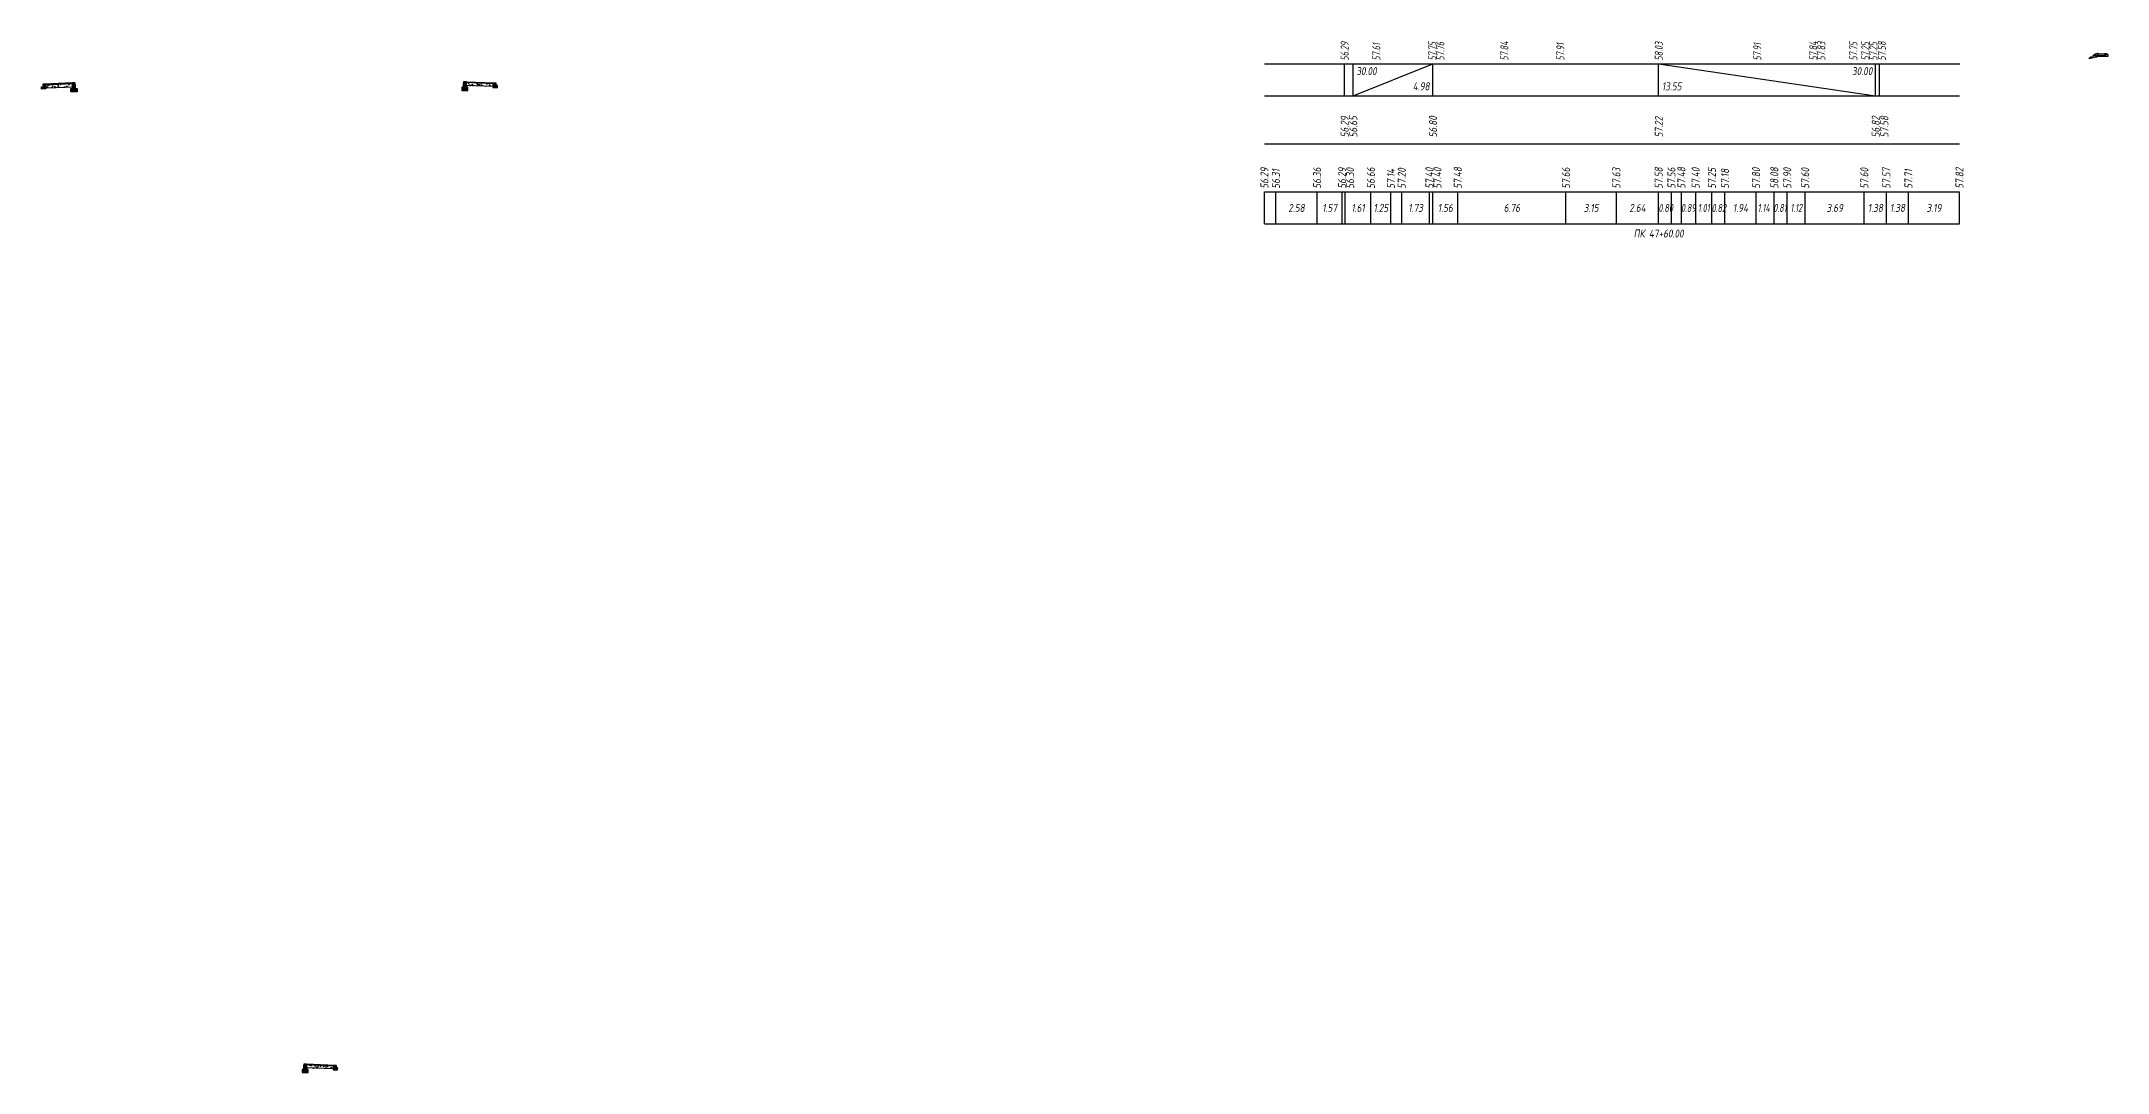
# Model space of a CAD drawing. Extents: x -717 to 1451, y -133302 to 233.
# Drawn here: x -700 to -54, y -75495 to -75173 of the extents above; entities that cross this region are included whole.
import ezdxf
from ezdxf.enums import TextEntityAlignment as Align

# ---------------------------------------------------------------- set-up
doc = ezdxf.new("R2010")
doc.units = 0
for name, color, linetype in [('КОД_399', 252, 'Continuous'), ('Код_510', 7, 'Continuous'), ('Код_514', 1, 'Continuous'), ('Код_516', 1, 'Continuous'), ('Объём_2650', 7, 'Continuous'), ('Подписи поперечников', 7, 'Continuous'), ('Таблица', 7, 'Continuous')]:
    doc.layers.add(name, color=color, linetype=linetype)
for name, color, linetype, true_color in [('Объём_2563', 7, 'Continuous', 0xff8000), ('Объём_2570', 7, 'Continuous', 0x80ff00), ('Объём_2600', 7, 'Continuous', 0x808000)]:
    doc.layers.add(name, color=color, linetype=linetype, true_color=true_color)
doc.styles.add('М', font='romand.shx', dxfattribs={"width": 0.8, "oblique": 10, "height": 2.5})

# ---------------------------------------------------------------- blocks, each defined once
blk = doc.blocks.new('Тротуар1')
at = {"linetype": 'Continuous', "lineweight": 13}
h = blk.add_hatch(dxfattribs=at)
h.set_pattern_fill('ANSI35', scale=5, angle=90)
h.set_pattern_definition([(135, (-1541.6927, -4801.9416), (-0.88388348, -0.88388348), []), (135, (-1541.6927, -4801.0577), (-0.88388348, -0.88388348), [1.5625, -0.3125, 0, -0.3125])])
h.paths.add_polyline_path([(-16.7, -1.2), (-17.7, -1.2), (-17.7, -2.2), (-18.5, -2.2), (-18.5, -1.8), (-19.5, -1.9), (-19.5, -3.2), (-16.7, -3.2)])
h = blk.add_hatch(dxfattribs=at)
h.set_pattern_fill('ANSI35', scale=5)
h.set_pattern_definition([(45, (-1541.6927, -4800.4416), (-0.88388348, 0.88388348), []), (45, (-1540.8088, -4800.4416), (-0.88388348, 0.88388348), [1.5625, -0.3125, 0, -0.3125])])
h.paths.add_polyline_path([(-17.7, -0.2), (-18.5, -0.2), (-18.5, -2.2), (-17.7, -2.2)])
at = {"linetype": 'Continuous'}
h = blk.add_hatch(dxfattribs=at)
h.set_pattern_fill('ANSI31', color=256, scale=15, angle=45, style=0)
h.set_pattern_definition([(90, (-1932.1888, -4954.235), (-1.875, 3e-16), [])])
h.paths.add_polyline_path([(0, 0), (-17.7, -0.2), (-17.7, -0.6), (-11, -0.6), (0, -0.4)])
at = {"layer": 'КОД_399'}
h = blk.add_hatch(dxfattribs=at)
h.set_pattern_fill('AR-CONC', scale=0.7, angle=45, style=0)
h.set_pattern_definition([(95, (-1932.189, -4954.235), (3.860864, 3.2396496), [0.525, -5.775]), (40, (-1932.189, -4954.235), (-4.409945, 3.036377), [0.42, -4.62]), (145.45144, (-1931.867, -4953.965), (-0.549081, 6.2760265), [0.4461813, -4.907995]), (91.1842, (-1933.179, -4953.245), (6.101854, 4.4632964), [0.7875, -8.6625]), (141.63564, (-1932.67, -4952.873), (-0.1953, 9.447982), [0.669272, -7.361996]), (36.18416, (-1933.179, -4953.245), (-0.1953, 9.447982), [0.63, -6.93]), (66, (-1932.4363, -4952.9975), (4.947401, 0.9616773), [0.525, -5.775]), (11, (-1932.4363, -4952.9975), (-2.38496, 4.793659), [0.42, -4.62]), (116.45144, (-1932.024, -4952.9174), (2.562441, 5.7553363), [0.4461813, -4.907995]), (82.5, (-1932.1888, -4954.235), (-1.5875523, 1.7079287), [0, -4.564, 0, -4.69, 0, -4.6375]), (52.5, (-1932.1888, -4954.235), (-0.6501106, 3.2543661), [0, -2.674, 0, -4.459, 0, -1.7675]), (12.5, (-1933.2926, -4955.3388), (2.7539272, 2.5306453), [0, -1.75, 0, -5.46, 0, -7.245]), (2.5, (-1933.7876, -4955.8337), (2.3911299, 3.3821186), [0, -2.275, 0, -3.626, 0, -5.145])])
h.paths.add_polyline_path([(0, -0.4), (-17.7, -0.6), (-17.7, -1.2), (-16.7, -1.2), (-16.7, -2.6), (-0.1, -2.4)])
at = {"linetype": 'Continuous'}
blk.add_lwpolyline([(-17.7, -1.2), (-16.7, -1.2), (-16.7, -3.2), (-19.5, -3.2), (-19.5, -1.9), (-18.5, -1.8)], dxfattribs=at)
at = {"color": 7, "lineweight": 30}
for points in [[(-18.5, -0.2), (-18.5, -2.2), (-17.7, -2.2), (-17.7, -0.2), (-18.5, -0.2)], [(-8.6, -0.5), (0, -0.4)]]:
    blk.add_lwpolyline(points, dxfattribs=at)
for points in [[(0, 0), (-17.7, -0.2), (-17.7, -0.6), (0, -0.4)], [(0, -0.4), (-17.7, -0.6), (-17.7, -1.2), (-16.7, -1.2), (-16.7, -2.6), (-0.1, -2.4)]]:
    blk.add_lwpolyline(points, close=True)
blk = doc.blocks.new('БР100.30.18')
at = {"linetype": 'Continuous', "lineweight": 13}
h = blk.add_hatch(dxfattribs=at)
h.set_pattern_fill('ANSI35', scale=5)
h.set_pattern_definition([(45, (-1504.996, -4799.2297), (-0.88388348, 0.88388348), []), (45, (-1504.1121, -4799.2297), (-0.88388348, 0.88388348), [1.5625, -0.3125, 0, -0.3125])])
h.paths.add_polyline_path([(0.3, 3.5), (1.8, 3.5), (1.8, -1), (0, -1), (0, 2)])
h = blk.add_hatch(dxfattribs=at)
h.set_pattern_fill('ANSI35', scale=5, angle=90)
h.set_pattern_definition([(135, (-1504.996, -4800.7297), (-0.88388348, -0.88388348), []), (135, (-1504.996, -4799.8458), (-0.88388348, -0.88388348), [1.5625, -0.3125, 0, -0.3125])])
h.paths.add_polyline_path([(-1, 0), (0, 0), (0, -1), (1.8, -1), (1.8, 0), (2.8, 0), (2.8, -2), (-1, -2)])
at = {"color": 7, "lineweight": 30}
blk.add_lwpolyline([(1.8, -1), (0, -1), (0, 2), (0.3, 3.5), (1.8, 3.5)], close=True, dxfattribs=at)
at = {"linetype": 'Continuous'}
blk.add_lwpolyline([(0, 0), (-1, 0), (-1, -2), (2.8, -2), (2.8, 0), (1.8, 0)], dxfattribs=at)

msp = doc.modelspace()

# ---------------------------------------------------------------- linework, layer by layer
at = {"layer": 'Код_510'}
for p, q in [((-317.806, -75230.12), (-317.806, -75220.12)), ((-314.234, -75230.12), (-314.234, -75220.12)), ((-301.354, -75230.12), (-301.354, -75220.12)), ((-293.526, -75230.12), (-293.526, -75220.12)), ((-292.591, -75230.12), (-292.591, -75220.12)), ((-284.555, -75230.12), (-284.555, -75220.12)), ((-278.321, -75230.12), (-278.321, -75220.12)), ((-274.919, -75230.12), (-274.919, -75220.12)), ((-266.274, -75230.12), (-266.274, -75220.12)), ((-265.201, -75230.12), (-265.201, -75220.12)), ((-257.415, -75230.12), (-257.415, -75220.12)), ((-223.625, -75230.12), (-223.625, -75220.12)), ((-207.87, -75230.12), (-207.87, -75220.12)), ((-194.667, -75230.12), (-194.667, -75220.12)), ((-190.658, -75230.12), (-190.658, -75220.12)), ((-187.559, -75230.12), (-187.559, -75220.12)), ((-183.09, -75230.12), (-183.09, -75220.12)), ((-178.042, -75230.12), (-178.042, -75220.12)), ((-173.947, -75230.12), (-173.947, -75220.12)), ((-164.242, -75230.12), (-164.242, -75220.12)), ((-158.538, -75230.12), (-158.538, -75220.12)), ((-154.488, -75230.12), (-154.488, -75220.12)), ((-148.891, -75230.12), (-148.891, -75220.12)), ((-130.424, -75230.12), (-130.424, -75220.12)), ((-123.535, -75230.12), (-123.535, -75220.12)), ((-116.636, -75230.12), (-116.636, -75220.12)), ((-100.693, -75230.12), (-100.693, -75220.12))]:
    msp.add_line(p, q, dxfattribs=at)
at = {"layer": 'Код_516'}
for p, q in [((-292.806, -75190.12), (-292.806, -75180.12)), ((-290.115, -75190.12), (-290.115, -75180.12)), ((-290.115, -75190.12), (-265.201, -75180.12)), ((-265.201, -75190.12), (-265.201, -75180.12)), ((-194.667, -75190.12), (-194.667, -75180.12)), ((-194.667, -75180.12), (-126.916, -75190.12)), ((-126.916, -75190.12), (-126.916, -75180.12)), ((-126.916, -75190.12), (-126.916, -75180.12)), ((-125.693, -75190.12), (-125.693, -75180.12))]:
    msp.add_line(p, q, dxfattribs=at)
at = {"layer": 'Объём_2563', "flags": 128}
msp.add_lwpolyline([(-54.934, -75177.434), (-59.018, -75177.516), (-57.951, -75176.804), (-57.454, -75176.742), (-57.454, -75176.842), (-57.554, -75176.842), (-57.554, -75177.042), (-57.274, -75177.042), (-57.274, -75176.929), (-55.475, -75176.893), (-55.475, -75177.001), (-55.195, -75177.001), (-55.195, -75176.877), (-54.631, -75176.852), (-54.631, -75177.014), (-54.731, -75177.014), (-54.73, -75177.214), (-54.451, -75177.214), (-54.451, -75177.244), (-54.751, -75177.25), (-54.934, -75177.434), (-54.934, -75177.434)], dxfattribs=at)
at = {"layer": 'Объём_2570', "flags": 128}
msp.add_lwpolyline([(-57.032, -75177.578), (-58.278, -75178.053), (-59.886, -75178.421), (-60.073, -75178.43), (-60.159, -75178.426), (-60.159, -75178.276), (-60.073, -75178.28), (-59.886, -75178.271), (-58.278, -75177.903), (-57.032, -75177.428), (-57.032, -75177.578), (-57.032, -75177.578)], dxfattribs=at)
at = {"layer": 'Объём_2600', "flags": 128}
msp.add_lwpolyline([(-60.159, -75178.276), (-59.626, -75177.921), (-57.788, -75177.866), (-58.278, -75178.053), (-59.886, -75178.421), (-60.073, -75178.43), (-60.159, -75178.426), (-60.159, -75178.276), (-60.159, -75178.276)], dxfattribs=at)
at = {"layer": 'Объём_2650', "color": 6, "flags": 128}
msp.add_lwpolyline([(-54.408, -75177.764), (-57.788, -75177.866), (-57.032, -75177.578), (-57.032, -75177.428), (-56.351, -75177.364), (-54.622, -75177.171), (-54.408, -75177.168), (-54.408, -75177.764), (-54.408, -75177.764)], dxfattribs=at)
at = {"layer": 'Таблица'}
for p, q in [((-317.752, -75180.12), (-100.638, -75180.12)), ((-317.806, -75190.12), (-100.693, -75190.12)), ((-317.806, -75205.12), (-100.693, -75205.12)), ((-317.806, -75220.12), (-100.693, -75220.12)), ((-317.806, -75230.12), (-100.693, -75230.12))]:
    msp.add_line(p, q, dxfattribs=at)

# ---------------------------------------------------------------- block references
for p, xscale, yscale, zscale, rotation in [((-690.11, -75186.062), 0.4999999999999982, 0.4999999999999982, 0.4999999999999982, 1.71443905944475), ((-567.11, -75185.662), -0.4999999999999982, 0.4999999999999997, 0.4999999999999997, 358.2855609405552), ((-616.999, -75492.662), -0.4999999999999983, 0.4999999999999997, 0.4999999999999997, 358.2855609405552)]:
    msp.add_blockref('Тротуар1', p, dxfattribs=dict(xscale=xscale, yscale=yscale, zscale=zscale, rotation=rotation))
at = {"lineweight": 18, "yscale": 0.5, "zscale": 0.5}
for p, xscale, rotation in [((-689.209, -75187.795), -0.5, 0.05553677703885818), ((-568.012, -75187.395), 0.5, 359.9444632229611), ((-617.901, -75494.395), 0.5, 359.9444632229611)]:
    msp.add_blockref('БР100.30.18', p, dxfattribs=dict(at, xscale=xscale, rotation=rotation))

# ---------------------------------------------------------------- texts
at = {"layer": 'Код_510', "style": 'М', "oblique": 10, "width": 0.8}
for s, p in [('56.29', (-317.806, -75219.12)), ('56.31', (-314.234, -75219.12)), ('56.36', (-301.354, -75219.12)), ('56.29', (-293.526, -75219.12)), ('56.30', (-291.026, -75219.12)), ('56.66', (-284.555, -75219.12)), ('57.14', (-278.321, -75219.12)), ('57.20', (-274.919, -75219.12)), ('57.40', (-266.274, -75219.12)), ('57.40', (-263.774, -75219.12)), ('57.48', (-257.415, -75219.12)), ('57.66', (-223.625, -75219.12)), ('57.63', (-207.87, -75219.12)), ('57.58', (-194.667, -75219.12)), ('57.56', (-190.658, -75219.12)), ('57.48', (-187.559, -75219.12)), ('57.40', (-183.09, -75219.12)), ('57.25', (-178.042, -75219.12)), ('57.18', (-173.947, -75219.12)), ('57.80', (-164.242, -75219.12)), ('58.08', (-158.538, -75219.12)), ('57.90', (-154.488, -75219.12)), ('57.60', (-148.891, -75219.12)), ('57.60', (-130.424, -75219.12)), ('57.57', (-123.535, -75219.12)), ('57.71', (-116.636, -75219.12)), ('57.82', (-100.693, -75219.12))]:
    msp.add_text(s, height=2.5, rotation=90.000003, dxfattribs=at).set_placement(p, align=Align.MIDDLE_LEFT)
at = {"layer": 'Код_510', "style": 'М', "oblique": 10}
for s, width, p in [('2.58', 0.8, (-307.794, -75225.12)), ('1.57', 0.8, (-297.44, -75225.12)), ('1.61', 0.8, (-288.573, -75225.12)), ('1.25', 0.8, (-281.438, -75225.12)), ('1.73', 0.8, (-270.596, -75225.12)), ('1.56', 0.8, (-261.308, -75225.12)), ('6.76', 0.8, (-240.52, -75225.12)), ('3.15', 0.8, (-215.747, -75225.12)), ('2.64', 0.8, (-201.268, -75225.12)), ('0.80', 0.6, (-192.464, -75225.12)), ('0.89', 0.6, (-185.391, -75225.12)), ('1.01', 0.6, (-180.566, -75225.12)), ('0.82', 0.6, (-175.852, -75225.144)), ('1.94', 0.8, (-169.095, -75225.12)), ('1.14', 0.7, (-161.838, -75225.12)), ('0.81', 0.6, (-156.779, -75225.128)), ('1.12', 0.7, (-151.69, -75225.12)), ('3.69', 0.8, (-139.657, -75225.12)), ('1.38', 0.8, (-126.979, -75225.12)), ('1.38', 0.8, (-120.085, -75225.12)), ('3.19', 0.8, (-108.664, -75225.12))]:
    msp.add_text(s, height=2.5, dxfattribs=dict(at, width=width)).set_placement(p, align=Align.MIDDLE_CENTER)
at = {"layer": 'Код_514', "style": 'М', "oblique": 10, "width": 0.7}
for s, p in [('56.29', (-292.752, -75179.081)), ('57.61', (-282.863, -75179.081)), ('57.75', (-265.363, -75179.081)), ('57.76', (-262.863, -75179.081)), ('57.84', (-242.863, -75179.081)), ('57.91', (-225.363, -75179.081)), ('58.03', (-194.613, -75179.081)), ('57.91', (-163.863, -75179.081)), ('57.84', (-146.363, -75179.081)), ('57.83', (-143.863, -75179.081)), ('57.75', (-133.863, -75179.081)), ('57.25', (-130.109, -75179.081)), ('57.25', (-127.609, -75179.081)), ('57.58', (-124.949, -75179.084))]:
    msp.add_text(s, height=2.5, rotation=90.000003, dxfattribs=at).set_placement(p, align=Align.MIDDLE_LEFT)
at = {"layer": 'Код_516', "style": 'М', "oblique": 10, "width": 0.8}
msp.add_text('30.00', height=2.5, dxfattribs=at).set_placement((-289.115, -75181.12), align=Align.TOP_LEFT)
msp.add_text('30.00', height=2.5, dxfattribs=at).set_placement((-127.916, -75181.12), align=Align.TOP_RIGHT)
msp.add_text('4.98', height=2.5, dxfattribs=at).set_placement((-266.201, -75189.12), align=Align.BOTTOM_RIGHT)
msp.add_text('13.55', height=2.5, dxfattribs=at).set_placement((-193.667, -75189.12), align=Align.BOTTOM_LEFT)
for s, p in [('56.29', (-292.752, -75203.069)), ('56.65', (-290.06, -75203.069)), ('56.80', (-265.147, -75203.069)), ('57.22', (-194.613, -75203.069)), ('56.82', (-126.861, -75203.069)), ('57.58', (-124.16, -75203.07))]:
    msp.add_text(s, height=2.5, rotation=90.000003, dxfattribs=at).set_placement(p, align=Align.MIDDLE_LEFT)
at = {"layer": 'Подписи поперечников', "style": 'М', "oblique": 10, "width": 0.8}
msp.add_text('ПК 47+60.00', height=2.5, dxfattribs=at).set_placement((-194.667, -75235.12), align=Align.BOTTOM_CENTER)

doc.saveas('drawing.dxf')
